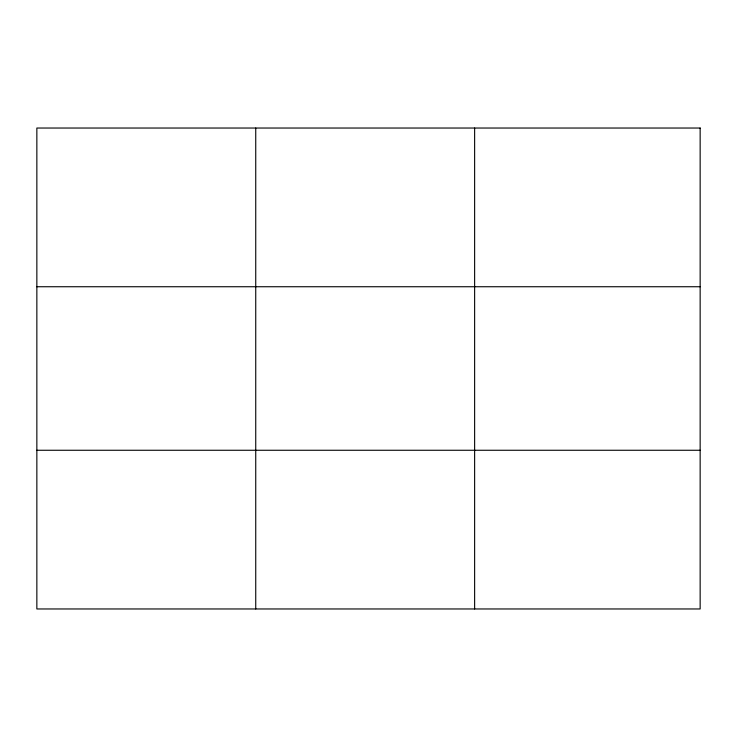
<?xml version="1.0" encoding="UTF-8"?>
<svg xmlns="http://www.w3.org/2000/svg" width="737" height="737" viewBox="0 0 737 737"><rect width="100%" height="100%" fill="white"/><g stroke="black" fill="none" stroke-linecap="round" stroke-linejoin="round"><path stroke-width="1.11" d="M255.739 128.035L255.739 608.965M474.628 128.035L474.628 608.965M36.85 286.739L700.15 286.739M36.85 450.261L700.15 450.261M700.15 128.035L700.15 608.965L36.85 608.965L36.85 128.035L700.15 128.035"/></g></svg>
